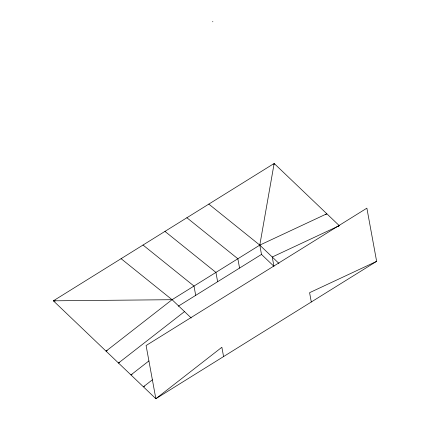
<?xml version="1.0" encoding="UTF-8"?>
<svg xmlns="http://www.w3.org/2000/svg" width="430" height="430" viewBox="0 0 430 430"><rect width="100%" height="100%" fill="white"/><g stroke="black" fill="none" stroke-linecap="round" stroke-linejoin="round"><path stroke-width="0.64" d="M273.969 164.787L274.152 163.454L339.281 225.669L338.147 226.374M325.698 214.484L326.832 213.775L259.79 245.121L172.064 299.699L106.049 351.138L107.188 350.428M184.513 311.594L118.497 363.027L119.637 362.323M148.904 360.931L130.946 374.922L132.085 374.213M152.376 379.819L143.4 386.812L144.534 386.108M178.273 306.203L261.499 254.426L259.79 245.121L274.152 163.454L53.368 300.817L155.848 398.707L376.632 261.343L366.876 208.174L146.087 345.537L155.848 398.707L221.864 347.268L223.573 356.572M339.281 225.669L272.238 257.011L273.948 266.315L261.499 254.426M376.632 261.343L309.589 292.69L311.293 301.994M191.216 317.996L172.064 299.699L53.368 300.817L55.373 300.957M208.813 204.105L259.79 245.121L278.941 263.418M186.883 217.747L237.86 258.763L239.564 268.067M164.953 231.394L215.924 272.41L217.634 281.714M143.023 245.041L193.994 286.058L195.704 295.362M121.088 258.683L172.064 299.699M212.581 21.5L212.893 21.801"/></g></svg>
